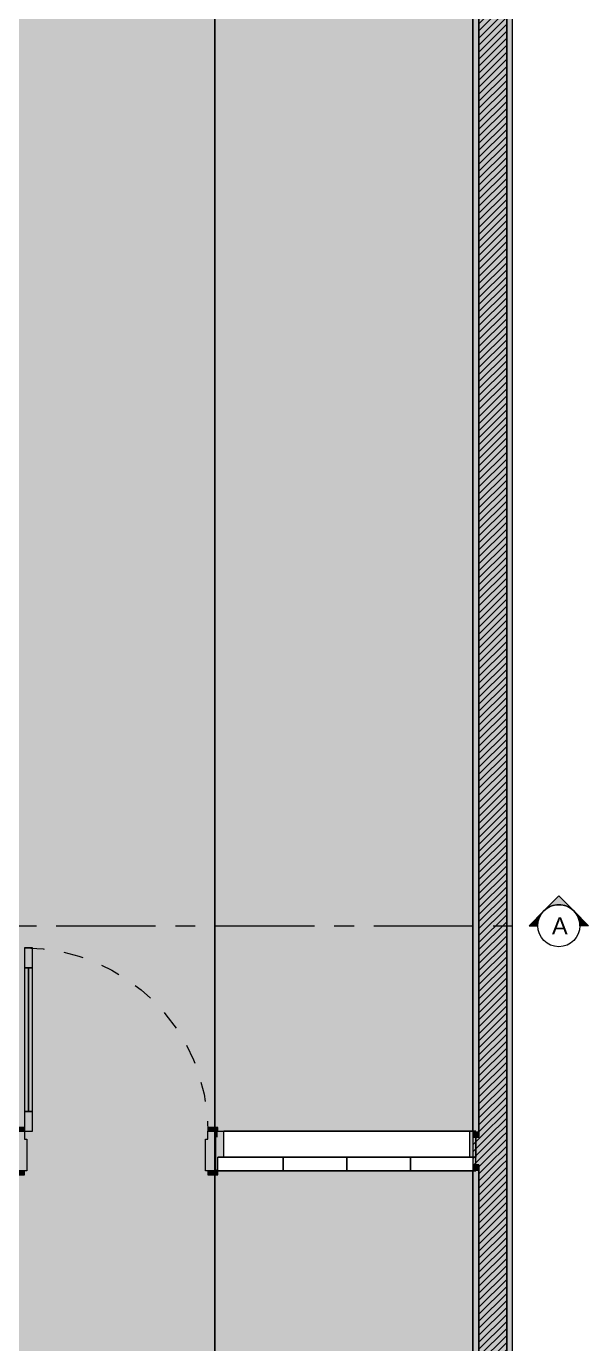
# Model space of a CAD drawing. Header units: metres. Extents: x -77 to -41.1, y -68 to -27.7.
# Drawn here: x -43.96 to -41.13, y -57.67 to -51.03 of the extents above; entities that cross this region are included whole.
import ezdxf

# ---------------------------------------------------------------- set-up
doc = ezdxf.new("R2010")
doc.units = ezdxf.units.M
doc.header["$MEASUREMENT"] = 0
doc.linetypes.add('Dashed', pattern=[0.07, 0.045, -0.025])
doc.linetypes.add('Dot & Dashed', pattern=[0.6, 0.5, -0.05, 0, -0.05])
for name, color, linetype, lineweight in [('0_Caneta_No__7', 7, 'Continuous', 13), ('0_Caneta_No__98', 7, 'Continuous', 0), ('0_Caneta_No__99', 7, 'Continuous', 20), ('Janelas Archicad_Caneta_No__241', 7, 'Continuous', 13), ('Janelas Archicad_Caneta_No__3', 7, 'Continuous', 25), ('LAJES.EST_Caneta_No__241', 7, 'Continuous', 13), ('PAREDE CONSTRUIR_Caneta_No__241', 7, 'Continuous', 13), ('PAREDE CONSTRUIR_Caneta_No__3', 7, 'Continuous', 25), ('Portas Archicad_Caneta_No__241', 7, 'Continuous', 13), ('TERRENO.ARQ_Caneta_No__241', 7, 'Continuous', 13)]:
    doc.layers.add(name, color=color, linetype=linetype, lineweight=lineweight)
for name, color, linetype in [('Janelas Archicad', 7, 'Continuous'), ('PAREDE CONSTRUIR', 7, 'Continuous'), ('Portas Archicad', 7, 'Continuous'), ('TERRENO.ARQ', 7, 'Continuous')]:
    doc.layers.add(name, color=color, linetype=linetype)
for name, color, linetype, lineweight, true_color in [('LAJES.EST_Caneta_No__18', 7, 'Continuous', 0, 0xdfdfdf), ('Portas Archicad_Caneta_No__9', 7, 'Continuous', 5, 0x020202), ('Portas Archicad_Caneta_No__97', 7, 'Continuous', 5, 0x6b6b6b)]:
    doc.layers.add(name, color=color, linetype=linetype, lineweight=lineweight, true_color=true_color)
doc.styles.add('GENERATED_STYLE_1', font='arial.ttf')
pattern_1 = [(45, (0, 0), (-0.0176776695, 0.0176776695), [])]

# ---------------------------------------------------------------- blocks, each defined once
blk = doc.blocks.new('Cobogó 26_3')
at = {"layer": 'Janelas Archicad_Caneta_No__241', "color": 7, "linetype": 'Continuous', "lineweight": 13}
for p, q in [((-0.65, 0.13), (-0.62, 0.13)), ((-0.62, 0), (-0.62, 0.13)), ((0.65, 0.13), (0.62, 0.13)), ((0.62, 0), (0.62, 0.13)), ((-0.65, -0.04), (-0.65, 0)), ((-0.65, -0.04), (-0.65, 0)), ((0.65, -0.04), (0.65, 0)), ((0.65, -0.04), (0.65, 0)), ((-0.65, -0.07), (-0.65, -0.04)), ((-0.65, -0.07), (-0.65, -0.04)), ((0.65, -0.07), (0.65, -0.04)), ((0.65, -0.07), (0.65, -0.04))]:
    blk.add_line(p, q, dxfattribs=at)
at = {"layer": 'Janelas Archicad_Caneta_No__3', "color": 7, "linetype": 'Continuous', "lineweight": 25}
for p, q in [((-0.62, 0.13), (0.62, 0.13)), ((-0.65, 0), (0.65, 0)), ((-0.32, 0), (-0.32, -0.07)), ((0, 0), (0, -0.07)), ((0.32, 0), (0.32, -0.07)), ((-0.65, -0.07), (0.65, -0.07)), ((-0.65, -0.07), (0.65, -0.07))]:
    blk.add_line(p, q, dxfattribs=at)
blk = doc.blocks.new('Door 26_8')
at = {"layer": 'Portas Archicad', "linetype": 'Continuous', "lineweight": 0, "true_color": 0xffffff}
for points in [[(0.462, 0.924), (0.422, 0.924), (0.422, 0.824), (0.462, 0.824)], [(0.422, 0), (0.462, 0), (0.462, 0.1), (0.422, 0.1)], [(-0.462, 0), (-0.462, 0.019), (-0.512, 0.019), (-0.512, 0)], [(-0.45, -0.2), (-0.45, -0.04), (-0.462, -0.04), (-0.462, 0), (-0.5, 0), (-0.5, -0.2)], [(0.5, -0.2), (0.5, 0), (0.462, 0), (0.462, -0.04), (0.45, -0.04), (0.45, -0.2)], [(0.462, 0.019), (0.462, 0), (0.512, 0), (0.512, 0.019)], [(-0.462, -0.219), (-0.462, -0.2), (-0.512, -0.2), (-0.512, -0.219)], [(0.462, -0.2), (0.462, -0.219), (0.512, -0.219), (0.512, -0.2)]]:
    blk.add_hatch(color=7, dxfattribs=at).paths.add_polyline_path(points)
at = {"layer": 'Portas Archicad_Caneta_No__241', "color": 7, "linetype": 'Continuous', "lineweight": 13}
for p, q in [((-0.512, 0), (-0.5, 0)), ((-0.512, 0), (-0.5, 0)), ((-0.5, 0), (-0.5, -0.03)), ((-0.5, 0), (-0.5, -0.03)), ((0.5, 0), (0.5, -0.03)), ((0.5, 0), (0.5, -0.03)), ((0.5, 0), (0.512, 0)), ((0.5, 0), (0.512, 0)), ((-0.5, -0.03), (-0.5, -0.17)), ((-0.5, -0.03), (-0.5, -0.17)), ((-0.5, -0.03), (-0.5, -0.17)), ((-0.5, -0.03), (-0.5, -0.17)), ((0.5, -0.03), (0.5, -0.17)), ((0.5, -0.03), (0.5, -0.17)), ((0.5, -0.03), (0.5, -0.17)), ((0.5, -0.03), (0.5, -0.17)), ((-0.5, -0.17), (-0.5, -0.2)), ((-0.5, -0.17), (-0.5, -0.2)), ((-0.5, -0.17), (-0.5, -0.2)), ((-0.5, -0.17), (-0.5, -0.2)), ((0.5, -0.17), (0.5, -0.2)), ((0.5, -0.17), (0.5, -0.2)), ((0.5, -0.17), (0.5, -0.2)), ((0.5, -0.17), (0.5, -0.2)), ((-0.512, -0.2), (-0.5, -0.2)), ((-0.512, -0.2), (-0.5, -0.2)), ((0.5, -0.2), (0.512, -0.2)), ((0.5, -0.2), (0.512, -0.2))]:
    blk.add_line(p, q, dxfattribs=at)
at = {"layer": 'Portas Archicad_Caneta_No__9', "color": 18, "linetype": 'Continuous', "lineweight": 5, "true_color": 0x020202}
for p, q in [((0.422, 0.824), (0.422, 0.924)), ((0.422, 0.924), (0.462, 0.924)), ((0.462, 0.924), (0.462, 0.824)), ((0.462, 0.824), (0.422, 0.824)), ((0.442, 0.824), (0.442, 0.1)), ((0.422, 0), (0.422, 0.1)), ((0.422, 0.1), (0.462, 0.1)), ((0.462, 0.1), (0.462, 0)), ((-0.512, 0), (-0.512, 0.019)), ((-0.512, 0.019), (-0.462, 0.019)), ((-0.462, 0), (-0.512, 0)), ((-0.462, 0), (-0.5, 0)), ((-0.5, 0), (-0.5, -0.2)), ((-0.462, 0.019), (-0.462, 0)), ((-0.462, -0.04), (-0.462, 0)), ((0.462, 0), (0.422, 0)), ((0.462, 0.019), (0.512, 0.019)), ((0.462, 0), (0.462, 0.019)), ((0.512, 0), (0.462, 0)), ((0.5, 0), (0.462, 0)), ((0.462, 0), (0.462, -0.04)), ((0.5, -0.2), (0.5, 0)), ((0.512, 0.019), (0.512, 0)), ((-0.45, -0.04), (-0.462, -0.04)), ((-0.45, -0.2), (-0.45, -0.04)), ((0.462, -0.04), (0.45, -0.04)), ((0.45, -0.04), (0.45, -0.2)), ((-0.512, -0.219), (-0.512, -0.2)), ((-0.512, -0.2), (-0.462, -0.2)), ((-0.462, -0.219), (-0.512, -0.219)), ((-0.5, -0.2), (-0.45, -0.2)), ((-0.462, -0.2), (-0.462, -0.219)), ((0.45, -0.2), (0.5, -0.2)), ((0.462, -0.2), (0.512, -0.2)), ((0.462, -0.219), (0.462, -0.2)), ((0.512, -0.219), (0.462, -0.219)), ((0.512, -0.2), (0.512, -0.219))]:
    blk.add_line(p, q, dxfattribs=at)
at = {"layer": 'Portas Archicad_Caneta_No__9', "color": 18, "linetype": 'Continuous', "lineweight": 5, "true_color": 0x020202, "flags": 128}
for points in [[(0.442, 0.824), (0.442, 0.1), (0.422, 0.1), (0.422, 0.824)], [(0.462, 0.824), (0.462, 0.1), (0.442, 0.1), (0.442, 0.824)]]:
    blk.add_lwpolyline(points, close=True, dxfattribs=at)
at = {"layer": 'Portas Archicad_Caneta_No__97', "color": 251, "linetype": 'Dashed', "lineweight": 5, "true_color": 0x6b6b6b}
blk.add_arc((0.462, 0), 0.924, 90, 180, dxfattribs=at)

msp = doc.modelspace()

# ---------------------------------------------------------------- hatches: boundary and pattern name
at = {"linetype": 'Continuous', "lineweight": 0, "true_color": 0x000000}
for points in [[(-41.2062, -55.4893), (-41.2812, -55.4143), (-41.3562, -55.4893, -0.414214)], [(-41.4312, -55.5643), (-41.3873, -55.5643, -0.198912), (-41.3562, -55.4893)], [(-41.1312, -55.5643), (-41.2062, -55.4893, -0.198912), (-41.1751, -55.5643)]]:
    msp.add_hatch(color=18, dxfattribs=at).paths.add_polyline_path(points)
at = {"layer": 'LAJES.EST_Caneta_No__18', "linetype": 'Continuous', "lineweight": 0, "true_color": 0xdfdfdf}
h = msp.add_hatch(dxfattribs=at)
h.set_pattern_fill('Piso_Externo__0003', color=254, style=0, pattern_type=2)
h.set_pattern_definition([(45, (0, 0.6), (-0.1909188, 0.1909188), [0, -0.18, 0, -0.27]), (110, (0.6, 0.6), (0.253717, 0.09234544), [0, -0.132, 0, -0.228])])
h.paths.add_polyline_path([(-76.514, -65.1016), (-73.814, -65.1016, -0.414214), (-75.814, -67.1016), (-66.814, -67.1016, -0.414214), (-68.814, -65.1016), (-68.814, -62.301), (-68.814, -45.4002, -0.414214), (-66.514, -43.1002), (-65.914, -43.1002), (-65.914, -42.3002), (-66.514, -42.3002), (-66.514, -38.2041), (-65.114, -38.2041), (-65.114, -36.7038), (-66.514, -36.7038), (-66.514, -32.5997), (-65.114, -32.5997), (-56.714, -32.5997), (-53.814, -32.5997), (-44.014, -32.5997), (-44.014, -42.3002), (-53.814, -42.3002), (-53.814, -47.1002), (-44.014, -47.1002), (-44.014, -50.8516), (-45.6136, -50.8516), (-45.6136, -52.3506), (-44.014, -52.3506), (-44.014, -60.3006), (-48.9163, -60.3006), (-48.9163, -61.1006), (-44.3609, -61.1006), (-44.3609, -67.1016), (-44.014, -67.1016), (-41.514, -67.1016), (-41.514, -28.1016), (-41.714, -28.1016), (-41.714, -60.3006), (-43.014, -60.3006), (-43.014, -30.0016), (-66.514, -30.0016), (-66.514, -28.1016), (-76.514, -28.1016)])
h.paths.add_polyline_path([(-73.814, -45.1016), (-76.314, -45.1016), (-76.314, -43.0892), (-75.7984, -43.0908, -0.414214), (-73.8139, -45.0876)], flags=0)
h.paths.add_polyline_path([(-73.814, -45.5846, -0.009328), (-73.814, -45.6604)], flags=0)
h.paths.add_polyline_path([(-52.814, -46.3002), (-52.814, -43.1002), (-44.014, -43.1002), (-44.014, -46.3002)], flags=0)
h.paths.add_polyline_path([(-67.714, -34.1), (-76.314, -34.1), (-76.314, -32.5997), (-67.714, -32.5997)], flags=0)
at = {"layer": 'PAREDE CONSTRUIR', "linetype": 'Continuous', "lineweight": 0, "true_color": 0xffffff}
for points in [[(-41.544, -28.1316), (-41.544, -67.1016), (-41.514, -67.1016), (-41.514, -28.1316)], [(-41.714, -28.3016), (-41.714, -56.6006), (-41.684, -56.6006), (-41.684, -28.3016)], [(-43.0111, -56.6306), (-42.9991, -56.6306), (-42.9991, -56.6006), (-43.0111, -56.6006)], [(-43.0111, -56.6306), (-43.0111, -56.8006), (-42.9991, -56.7886), (-42.9991, -56.7306), (-42.9811, -56.7306), (-42.9811, -56.6306)], [(-42.9691, -56.6006), (-42.9991, -56.6006), (-42.9991, -56.6306), (-42.9991, -56.7306), (-42.9691, -56.7306)], [(-41.6991, -56.6006), (-41.7291, -56.6006), (-41.7291, -56.7306), (-41.6991, -56.7306), (-41.6991, -56.6306)], [(-41.714, -56.6006), (-41.714, -56.6306), (-41.684, -56.6306), (-41.684, -56.6006)], [(-41.714, -56.7706), (-41.714, -56.8006), (-41.684, -56.8006), (-41.684, -56.7706)], [(-42.9991, -56.7886), (-43.0111, -56.8006), (-42.9991, -56.8006)], [(-41.714, -56.8006), (-41.714, -67.1016), (-41.684, -67.1016), (-41.684, -56.8006)]]:
    msp.add_hatch(color=7, dxfattribs=at).paths.add_polyline_path(points)
at = {"layer": 'PAREDE CONSTRUIR', "linetype": 'Continuous', "lineweight": 0, "true_color": 0x000000}
h = msp.add_hatch(dxfattribs=at)
h.set_pattern_fill('common_brick_0003', color=18, style=0, pattern_type=2)
h.set_pattern_definition(pattern_1)
h.paths.add_polyline_path([(-41.684, -28.2716), (-41.684, -56.6306), (-41.544, -56.6306), (-41.544, -28.2716)])
h = msp.add_hatch(dxfattribs=at)
h.set_pattern_fill('common_brick_0003', color=18, style=0, pattern_type=2)
h.set_pattern_definition(pattern_1)
h.paths.add_polyline_path([(-41.714, -56.6306), (-41.714, -56.7706), (-41.684, -56.7706), (-41.684, -56.6306)])
h = msp.add_hatch(dxfattribs=at)
h.set_pattern_fill('common_brick_0003', color=18, style=0, pattern_type=2)
h.set_pattern_definition(pattern_1)
h.paths.add_polyline_path([(-41.684, -56.6306), (-41.684, -56.7706), (-41.544, -56.7706), (-41.544, -56.6306)])
h = msp.add_hatch(dxfattribs=at)
h.set_pattern_fill('common_brick_0003', color=18, style=0, pattern_type=2)
h.set_pattern_definition(pattern_1)
h.paths.add_polyline_path([(-41.684, -56.7706), (-41.684, -67.1016), (-41.544, -67.1016), (-41.544, -56.7706)])
at = {"layer": 'TERRENO.ARQ', "linetype": 'Continuous', "lineweight": 0, "true_color": 0xc5d9be}
for points in [[(-66.514, -28.3016), (-66.514, -30.0016), (-43.014, -30.0016), (-43.014, -56.6006), (-41.714, -56.6006), (-41.714, -28.3016), (-43.014, -28.3016)], [(-41.714, -56.8006), (-43.014, -56.8006), (-43.014, -60.3006), (-41.714, -60.3006)]]:
    msp.add_hatch(color=9, dxfattribs=at).paths.add_polyline_path(points)

# ---------------------------------------------------------------- linework, layer by layer
at = {"layer": '0_Caneta_No__98', "color": 7, "linetype": 'Continuous', "lineweight": 0, "flags": 128}
for points in [[(-41.2062, -55.4893, 0.414214), (-41.3562, -55.4893), (-41.2812, -55.4143)], [(-41.4312, -55.5643), (-41.3873, -55.5643, -0.198912), (-41.3562, -55.4893)], [(-41.1312, -55.5643), (-41.1751, -55.5643, 0.198912), (-41.2062, -55.4893)]]:
    msp.add_lwpolyline(points, format="xyb", close=True, dxfattribs=at)
at = {"layer": '0_Caneta_No__98', "color": 7, "linetype": 'Continuous', "lineweight": 0}
msp.add_circle((-41.2812, -55.5643), 0.1061, dxfattribs=at)
at = {"layer": '0_Caneta_No__99', "color": 7, "linetype": 'Dot & Dashed', "lineweight": 20}
msp.add_line((-76.6125, -55.5643), (-41.4312, -55.5643), dxfattribs=at)
at = {"layer": 'LAJES.EST_Caneta_No__241', "color": 7, "linetype": 'Continuous', "lineweight": 13, "flags": 128}
msp.add_lwpolyline([(-48.9163, -61.1006), (-44.3609, -61.1006), (-44.3609, -67.1016), (-44.014, -67.1016), (-41.514, -67.1016), (-41.514, -28.1016), (-41.714, -28.1016), (-41.714, -60.3006), (-43.014, -60.3006), (-43.014, -30.0016), (-66.514, -30.0016), (-66.514, -28.1016), (-76.514, -28.1016), (-76.514, -65.1016)], dxfattribs=at)
msp.add_lwpolyline([(-48.9163, -61.1006), (-44.3609, -61.1006), (-44.3609, -67.1016), (-44.014, -67.1016), (-41.514, -67.1016), (-41.514, -28.1016), (-41.714, -28.1016), (-41.714, -60.3006), (-43.014, -60.3006), (-43.014, -30.0016), (-66.514, -30.0016), (-66.514, -28.1016), (-76.514, -28.1016), (-76.514, -65.1016)], dxfattribs=at)
msp.add_lwpolyline([(-48.9163, -61.1006), (-44.3609, -61.1006), (-44.3609, -67.1016), (-44.014, -67.1016), (-41.514, -67.1016), (-41.514, -28.1016), (-41.714, -28.1016), (-41.714, -60.3006), (-43.014, -60.3006), (-43.014, -30.0016), (-66.514, -30.0016), (-66.514, -28.1016), (-76.514, -28.1016), (-76.514, -65.1016)], dxfattribs=at)
msp.add_lwpolyline([(-48.9163, -61.1006), (-44.3609, -61.1006), (-44.3609, -67.1016), (-44.014, -67.1016), (-41.514, -67.1016), (-41.514, -28.1016), (-41.714, -28.1016), (-41.714, -60.3006), (-43.014, -60.3006), (-43.014, -30.0016), (-66.514, -30.0016), (-66.514, -28.1016), (-76.514, -28.1016), (-76.514, -65.1016)], dxfattribs=at)
msp.add_lwpolyline([(-48.9163, -61.1006), (-44.3609, -61.1006), (-44.3609, -67.1016), (-44.014, -67.1016), (-41.514, -67.1016), (-41.514, -28.1016), (-41.714, -28.1016), (-41.714, -60.3006), (-43.014, -60.3006), (-43.014, -30.0016), (-66.514, -30.0016), (-66.514, -28.1016), (-76.514, -28.1016), (-76.514, -65.1016)], dxfattribs=at)
at = {"layer": 'PAREDE CONSTRUIR_Caneta_No__241', "color": 7, "linetype": 'Continuous', "lineweight": 13}
for p, q in [((-42.9991, -56.6006), (-43.0111, -56.6006)), ((-43.0111, -56.6006), (-43.0111, -56.6306)), ((-43.0111, -56.6306), (-43.0111, -56.7706)), ((-43.0111, -56.6306), (-43.0111, -56.7706)), ((-42.9991, -56.6006), (-42.9691, -56.6006)), ((-42.9691, -56.7306), (-42.9691, -56.6006)), ((-41.7291, -56.7306), (-41.7291, -56.6006)), ((-41.6991, -56.6006), (-41.7291, -56.6006)), ((-43.0111, -56.7706), (-43.0111, -56.8006)), ((-43.0111, -56.7706), (-43.0111, -56.8006)), ((-42.9811, -56.7306), (-42.9691, -56.7306)), ((-41.6991, -56.7306), (-41.7291, -56.7306)), ((-41.6991, -56.7706), (-41.6991, -56.7306)), ((-41.6991, -56.8006), (-41.6991, -56.7706)), ((-42.9991, -56.8006), (-43.0111, -56.8006)), ((-42.9991, -56.8006), (-42.9991, -56.7886))]:
    msp.add_line(p, q, dxfattribs=at)
at = {"layer": 'PAREDE CONSTRUIR_Caneta_No__241', "color": 7, "linetype": 'Continuous', "lineweight": 13, "flags": 128}
for points in [[(-41.514, -67.1016), (-41.514, -28.1016)], [(-41.714, -28.3016), (-41.714, -56.6006)], [(-42.9991, -56.6006), (-43.0111, -56.6006)], [(-43.0111, -56.8006), (-42.9991, -56.8006)], [(-41.714, -56.8006), (-41.714, -67.1016)]]:
    msp.add_lwpolyline(points, dxfattribs=at)
at = {"layer": 'PAREDE CONSTRUIR_Caneta_No__3', "color": 7, "linetype": 'Continuous', "lineweight": 25}
for p, q in [((-41.684, -28.2716), (-41.684, -56.6306)), ((-41.544, -56.6306), (-41.544, -28.2716)), ((-41.684, -56.6306), (-41.714, -56.6306)), ((-41.684, -56.6306), (-41.714, -56.6306)), ((-41.6991, -56.6306), (-41.6991, -56.7306)), ((-41.544, -56.7706), (-41.544, -56.6306)), ((-41.714, -56.7706), (-41.684, -56.7706)), ((-41.714, -56.7706), (-41.684, -56.7706)), ((-41.684, -56.7706), (-41.684, -67.1016)), ((-41.544, -67.1016), (-41.544, -56.7706))]:
    msp.add_line(p, q, dxfattribs=at)
at = {"layer": 'TERRENO.ARQ_Caneta_No__241', "color": 7, "linetype": 'Continuous', "lineweight": 13, "flags": 128}
for points in [[(-66.514, -28.3016), (-66.514, -30.0016), (-43.014, -30.0016), (-43.014, -56.6006), (-41.714, -56.6006), (-41.714, -28.3016), (-43.014, -28.3016)], [(-41.714, -56.8006), (-43.014, -56.8006), (-43.014, -60.3006), (-41.714, -60.3006)]]:
    msp.add_lwpolyline(points, close=True, dxfattribs=at)

# ---------------------------------------------------------------- block references
at = {"layer": 'Janelas Archicad', "color": 18, "linetype": 'Continuous', "lineweight": 5, "true_color": 0x020202, "xscale": -1}
msp.add_blockref('Cobogó 26_3', (-42.3491, -56.7306), dxfattribs=at)
at = {"layer": 'Portas Archicad', "color": 252, "linetype": 'Continuous', "lineweight": 0, "xscale": -1}
msp.add_blockref('Door 26_8', (-43.5111, -56.6006), dxfattribs=at)

# ---------------------------------------------------------------- texts
at = {"layer": '0_Caneta_No__7', "color": 7, "lineweight": 13, "insert": (-41.3159, -55.6074), "char_height": 0.085, "attachment_point": 7, "style": 'GENERATED_STYLE_1'}
msp.add_mtext('\\A1;{\\pql;\\pt0;\\fArial|b0|i0|c0|p0;\\W1.000000;A}', dxfattribs=at)

doc.saveas('drawing.dxf')
